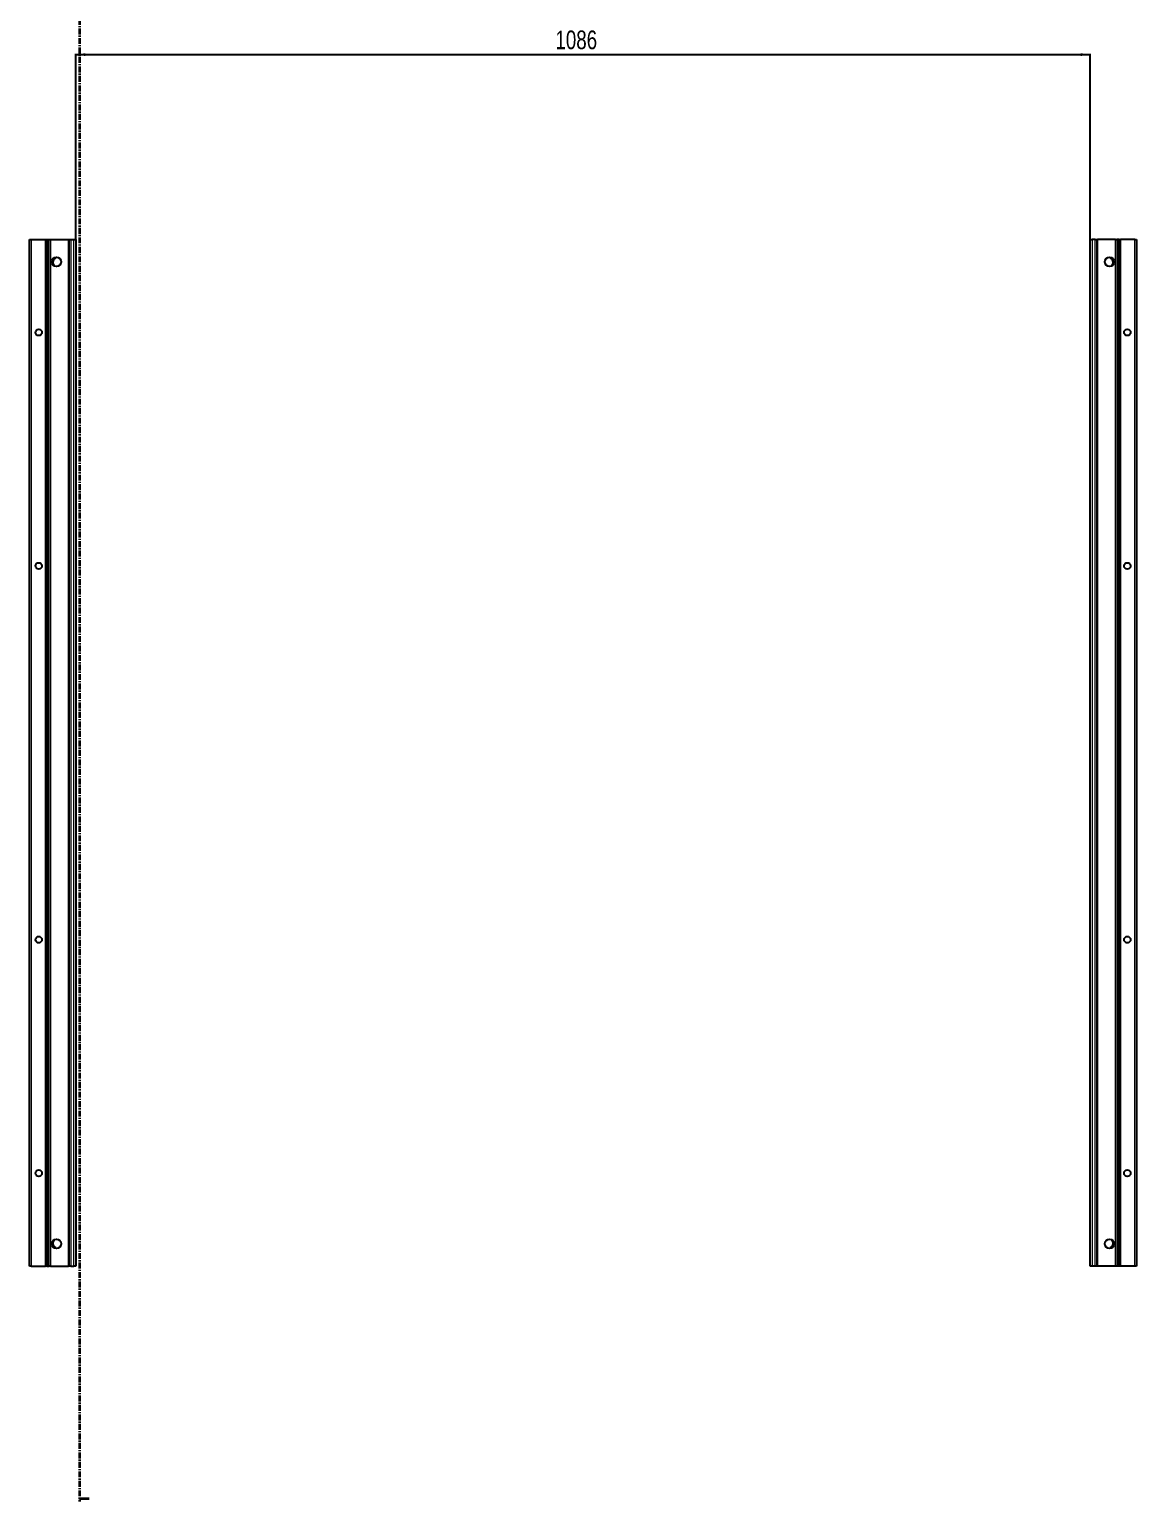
# Model space of a CAD drawing. Header units: millimetres. Extents: x -199 to 3408, y -2447 to 1507.
# Drawn here: x 1175 to 2360, y -1104 to 472 of the extents above; entities that cross this region are included whole.
import ezdxf

# ---------------------------------------------------------------- set-up
doc = ezdxf.new("R2010")
doc.units = ezdxf.units.MM
doc.linetypes.add('CENTER', pattern=[10.16, 6.35, -1.27, 1.27, -1.27])
doc.layers.add('FORMAT', color=7, linetype='Continuous')
doc.styles.add('SLDTEXTSTYLE0', font='TXT', dxfattribs={"width": 0.75})
doc.dimstyles.new('SLDDIMSTYLE0', dxfattribs={"dimtxt": 20, "dimasz": 10, "dimexe": 0, "dimexo": 0.0625, "dimgap": 5, "dimtad": 2, "dimdec": 1, "dimrnd": 1e-09, "dimzin": 12, "dimdsep": 46, "dimtxsty": 'SLDTEXTSTYLE0', "dimsah": 1, "dimcen": 0.09, "dimadec": 0, "dimazin": 3, "dimtfac": 1, "dimtofl": 0, "dimtmove": 0, "dimatfit": 3, "dimfxl": 0, "dimfrac": 2, "dimtolj": 1, "dimtzin": 12, "dimarcsym": 0})

# ---------------------------------------------------------------- blocks, each defined once
blk = doc.blocks.new('_D_4')
at = {"layer": 'FORMAT'}
for p, q in [((1224.6, 247.2), (1224.6, 446)), ((1224.6, 445), (2310.6, 445)), ((2310.6, 247.2), (2310.6, 446))]:
    blk.add_line(p, q, dxfattribs=at)
for points in [[(1224.6, 445), (1234.6, 443.5), (1234.6, 446.5)], [(2310.6, 445), (2300.6, 446.5), (2300.6, 443.5)]]:
    blk.add_solid(points, dxfattribs=at)
at = {"layer": 'FORMAT', "insert": (1738.1, 470.8), "char_height": 20, "attachment_point": 1, "style": 'SLDTEXTSTYLE0'}
blk.add_mtext('1086', dxfattribs=at)

msp = doc.modelspace()

# ---------------------------------------------------------------- linework, layer by layer
at = {"color": 7, "linetype": 'CENTER', "lineweight": 35}
msp.add_line((1228.35, 1499.09), (1228.35, -1103.67), dxfattribs=at)
at = {"color": 7, "linetype": 'Continuous', "lineweight": 25}
for p, q in [((1174.92, -851.79), (1174.92, 247.21)), ((1174.92, 247.21), (1176.92, 247.21)), ((1176.92, 247.21), (1192.27, 247.21)), ((1192.27, 247.21), (1192.92, 247.21)), ((1192.92, 223.46), (1192.92, 247.21)), ((1192.92, 247.21), (1193.5, 247.21)), ((1193.5, 247.21), (1194.71, 247.21)), ((1194.71, 247.21), (1194.71, -851.79)), ((1194.71, 247.21), (1194.74, 247.21)), ((1194.74, 247.21), (1194.74, -851.79)), ((1194.74, 247.21), (1195.95, 247.21)), ((1195.95, 247.21), (1197.37, 247.21)), ((1197.37, 247.21), (1216.77, 247.21)), ((1216.77, 247.21), (1217.42, 247.21)), ((1217.42, -851.79), (1217.42, 247.21)), ((1217.42, 247.21), (1219.42, 247.21)), ((1219.42, 247.21), (1222.62, 247.21)), ((1222.62, 247.21), (1224.62, 247.21)), ((1224.62, 247.21), (1224.62, -851.79)), ((2310.62, -851.79), (2310.62, 247.21)), ((2310.62, 247.21), (2312.62, 247.21)), ((2315.82, 247.21), (2312.62, 247.21)), ((2315.82, 247.21), (2317.82, 247.21)), ((2317.82, 247.21), (2317.82, -851.79)), ((2317.82, 247.21), (2318.47, 247.21)), ((2337.87, 247.21), (2318.47, 247.21)), ((2337.87, 247.21), (2339.28, 247.21)), ((2340.49, 247.21), (2339.28, 247.21)), ((2340.49, -851.79), (2340.49, 247.21)), ((2340.53, 247.21), (2340.49, 247.21)), ((2340.53, -851.79), (2340.53, 247.21)), ((2341.73, 247.21), (2340.53, 247.21)), ((2341.73, 247.21), (2342.32, 247.21)), ((2342.32, 247.21), (2342.32, 223.46)), ((2342.32, 247.21), (2342.97, 247.21)), ((2358.32, 247.21), (2342.97, 247.21)), ((2358.32, 247.21), (2360.32, 247.21)), ((2360.32, 247.21), (2360.32, -851.79)), ((1192.98, 223.35), (1192.92, 223.46)), ((1192.92, 223.46), (1192.92, 221.96)), ((1192.92, 221.96), (1192.98, 222.06)), ((1192.92, 173.46), (1192.92, 221.96)), ((1192.98, 222.06), (1192.98, 223.35)), ((1202.97, 227.73), (1202.97, 228.14)), ((2332.27, 228.14), (2332.27, 227.73)), ((2342.32, 223.46), (2342.26, 223.35)), ((2342.26, 223.35), (2342.26, 222.06)), ((2342.26, 222.06), (2342.32, 221.96)), ((2342.32, 221.96), (2342.32, 223.46)), ((2342.32, 221.96), (2342.32, 173.46)), ((1192.98, 173.35), (1192.92, 173.46)), ((1192.92, 173.46), (1192.92, 171.96)), ((1192.98, 172.06), (1192.98, 173.35)), ((2342.32, 173.46), (2342.26, 173.35)), ((2342.26, 173.35), (2342.26, 172.06)), ((2342.32, 171.96), (2342.32, 173.46)), ((1192.92, 171.96), (1192.98, 172.06)), ((1192.92, 123.46), (1192.92, 171.96)), ((2342.26, 172.06), (2342.32, 171.96)), ((2342.32, 171.96), (2342.32, 123.46)), ((1192.98, 123.35), (1192.92, 123.46)), ((1192.92, 123.46), (1192.92, 121.96)), ((1192.92, 121.96), (1192.98, 122.06)), ((1192.92, 73.46), (1192.92, 121.96)), ((1192.98, 122.06), (1192.98, 123.35)), ((2342.32, 123.46), (2342.26, 123.35)), ((2342.26, 123.35), (2342.26, 122.06)), ((2342.26, 122.06), (2342.32, 121.96)), ((2342.32, 121.96), (2342.32, 123.46)), ((2342.32, 121.96), (2342.32, 73.46)), ((1192.98, 73.35), (1192.92, 73.46)), ((1192.92, 73.46), (1192.92, 71.96)), ((1192.92, 71.96), (1192.98, 72.06)), ((1192.92, 23.46), (1192.92, 71.96)), ((1192.98, 72.06), (1192.98, 73.35)), ((2342.32, 73.46), (2342.26, 73.35)), ((2342.26, 73.35), (2342.26, 72.06)), ((2342.26, 72.06), (2342.32, 71.96)), ((2342.32, 71.96), (2342.32, 73.46)), ((2342.32, 71.96), (2342.32, 23.46)), ((1192.98, 23.35), (1192.92, 23.46)), ((1192.92, 23.46), (1192.92, 21.96)), ((1192.92, 21.96), (1192.98, 22.06)), ((1192.92, -26.54), (1192.92, 21.96)), ((1192.98, 22.06), (1192.98, 23.35)), ((2342.32, 23.46), (2342.26, 23.35)), ((2342.26, 23.35), (2342.26, 22.06)), ((2342.26, 22.06), (2342.32, 21.96)), ((2342.32, 21.96), (2342.32, 23.46)), ((2342.32, 21.96), (2342.32, -26.54)), ((1192.98, -26.65), (1192.92, -26.54)), ((1192.92, -26.54), (1192.92, -28.04)), ((1192.92, -28.04), (1192.98, -27.94)), ((1192.92, -76.54), (1192.92, -28.04)), ((1192.98, -27.94), (1192.98, -26.65)), ((2342.32, -26.54), (2342.26, -26.65)), ((2342.26, -26.65), (2342.26, -27.94)), ((2342.26, -27.94), (2342.32, -28.04)), ((2342.32, -28.04), (2342.32, -26.54)), ((2342.32, -28.04), (2342.32, -76.54)), ((1192.98, -76.65), (1192.92, -76.54)), ((1192.92, -76.54), (1192.92, -78.04)), ((1192.92, -78.04), (1192.98, -77.94)), ((1192.92, -126.54), (1192.92, -78.04)), ((1192.98, -77.94), (1192.98, -76.65)), ((2342.32, -76.54), (2342.26, -76.65)), ((2342.26, -76.65), (2342.26, -77.94)), ((2342.26, -77.94), (2342.32, -78.04)), ((2342.32, -78.04), (2342.32, -76.54)), ((2342.32, -78.04), (2342.32, -126.54)), ((1192.98, -126.65), (1192.92, -126.54)), ((1192.92, -126.54), (1192.92, -128.04)), ((1192.92, -128.04), (1192.98, -127.94)), ((1192.92, -176.54), (1192.92, -128.04)), ((1192.98, -127.94), (1192.98, -126.65)), ((2342.32, -126.54), (2342.26, -126.65)), ((2342.26, -126.65), (2342.26, -127.94)), ((2342.26, -127.94), (2342.32, -128.04)), ((2342.32, -128.04), (2342.32, -126.54)), ((2342.32, -128.04), (2342.32, -176.54)), ((1192.98, -176.65), (1192.92, -176.54)), ((1192.92, -176.54), (1192.92, -178.04)), ((1192.92, -178.04), (1192.98, -177.94)), ((1192.92, -226.54), (1192.92, -178.04)), ((1192.98, -177.94), (1192.98, -176.65)), ((2342.32, -176.54), (2342.26, -176.65)), ((2342.26, -176.65), (2342.26, -177.94)), ((2342.26, -177.94), (2342.32, -178.04)), ((2342.32, -178.04), (2342.32, -176.54)), ((2342.32, -178.04), (2342.32, -226.54)), ((1192.98, -226.65), (1192.92, -226.54)), ((1192.92, -226.54), (1192.92, -228.04)), ((1192.92, -228.04), (1192.98, -227.94)), ((1192.92, -276.54), (1192.92, -228.04)), ((1192.98, -227.94), (1192.98, -226.65)), ((2342.32, -226.54), (2342.26, -226.65)), ((2342.26, -226.65), (2342.26, -227.94)), ((2342.26, -227.94), (2342.32, -228.04)), ((2342.32, -228.04), (2342.32, -226.54)), ((2342.32, -228.04), (2342.32, -276.54)), ((1192.98, -276.65), (1192.92, -276.54)), ((1192.92, -276.54), (1192.92, -278.04)), ((1192.92, -278.04), (1192.98, -277.94)), ((1192.92, -326.54), (1192.92, -278.04)), ((1192.98, -277.94), (1192.98, -276.65)), ((2342.32, -276.54), (2342.26, -276.65)), ((2342.26, -276.65), (2342.26, -277.94)), ((2342.26, -277.94), (2342.32, -278.04)), ((2342.32, -278.04), (2342.32, -276.54)), ((2342.32, -278.04), (2342.32, -326.54)), ((1192.98, -326.65), (1192.92, -326.54)), ((1192.92, -326.54), (1192.92, -328.04)), ((1192.92, -328.04), (1192.98, -327.94)), ((1192.92, -376.54), (1192.92, -328.04)), ((1192.98, -327.94), (1192.98, -326.65)), ((2342.32, -326.54), (2342.26, -326.65)), ((2342.26, -326.65), (2342.26, -327.94)), ((2342.26, -327.94), (2342.32, -328.04)), ((2342.32, -328.04), (2342.32, -326.54)), ((2342.32, -328.04), (2342.32, -376.54)), ((1192.98, -376.65), (1192.92, -376.54)), ((1192.92, -376.54), (1192.92, -378.04)), ((1192.92, -378.04), (1192.98, -377.94)), ((1192.92, -426.54), (1192.92, -378.04)), ((1192.98, -377.94), (1192.98, -376.65)), ((2342.32, -376.54), (2342.26, -376.65)), ((2342.26, -376.65), (2342.26, -377.94)), ((2342.26, -377.94), (2342.32, -378.04)), ((2342.32, -378.04), (2342.32, -376.54)), ((2342.32, -378.04), (2342.32, -426.54)), ((1192.98, -426.65), (1192.92, -426.54)), ((1192.92, -426.54), (1192.92, -428.04)), ((1192.92, -428.04), (1192.98, -427.94)), ((1192.92, -476.54), (1192.92, -428.04)), ((1192.98, -427.94), (1192.98, -426.65)), ((2342.32, -426.54), (2342.26, -426.65)), ((2342.26, -426.65), (2342.26, -427.94)), ((2342.26, -427.94), (2342.32, -428.04)), ((2342.32, -428.04), (2342.32, -426.54)), ((2342.32, -428.04), (2342.32, -476.54)), ((1192.98, -476.65), (1192.92, -476.54)), ((1192.92, -476.54), (1192.92, -478.04)), ((1192.92, -478.04), (1192.98, -477.94)), ((1192.92, -526.54), (1192.92, -478.04)), ((1192.98, -477.94), (1192.98, -476.65)), ((2342.32, -476.54), (2342.26, -476.65)), ((2342.26, -476.65), (2342.26, -477.94)), ((2342.26, -477.94), (2342.32, -478.04)), ((2342.32, -478.04), (2342.32, -476.54)), ((2342.32, -478.04), (2342.32, -526.54)), ((1192.98, -526.65), (1192.92, -526.54)), ((1192.92, -526.54), (1192.92, -528.04)), ((1192.92, -528.04), (1192.98, -527.94)), ((1192.92, -576.54), (1192.92, -528.04)), ((1192.98, -527.94), (1192.98, -526.65)), ((2342.32, -526.54), (2342.26, -526.65)), ((2342.26, -526.65), (2342.26, -527.94)), ((2342.26, -527.94), (2342.32, -528.04)), ((2342.32, -528.04), (2342.32, -526.54)), ((2342.32, -528.04), (2342.32, -576.54)), ((1192.98, -576.65), (1192.92, -576.54)), ((1192.92, -576.54), (1192.92, -578.04)), ((1192.92, -578.04), (1192.98, -577.94)), ((1192.92, -626.54), (1192.92, -578.04)), ((1192.98, -577.94), (1192.98, -576.65)), ((2342.32, -576.54), (2342.26, -576.65)), ((2342.26, -576.65), (2342.26, -577.94)), ((2342.26, -577.94), (2342.32, -578.04)), ((2342.32, -578.04), (2342.32, -576.54)), ((2342.32, -578.04), (2342.32, -626.54)), ((1192.98, -626.65), (1192.92, -626.54)), ((1192.92, -626.54), (1192.92, -628.04)), ((1192.92, -628.04), (1192.98, -627.94)), ((1192.92, -676.54), (1192.92, -628.04)), ((1192.98, -627.94), (1192.98, -626.65)), ((2342.32, -626.54), (2342.26, -626.65)), ((2342.26, -626.65), (2342.26, -627.94)), ((2342.26, -627.94), (2342.32, -628.04)), ((2342.32, -628.04), (2342.32, -626.54)), ((2342.32, -628.04), (2342.32, -676.54)), ((1192.98, -676.65), (1192.92, -676.54)), ((1192.92, -676.54), (1192.92, -678.04)), ((1192.98, -677.94), (1192.98, -676.65)), ((2342.32, -676.54), (2342.26, -676.65)), ((2342.26, -676.65), (2342.26, -677.94)), ((2342.32, -678.04), (2342.32, -676.54)), ((1192.92, -678.04), (1192.98, -677.94)), ((1192.92, -726.54), (1192.92, -678.04)), ((2342.26, -677.94), (2342.32, -678.04)), ((2342.32, -678.04), (2342.32, -726.54)), ((1192.98, -726.65), (1192.92, -726.54)), ((1192.92, -726.54), (1192.92, -728.04)), ((1192.92, -728.04), (1192.98, -727.94)), ((1192.92, -776.54), (1192.92, -728.04)), ((1192.98, -727.94), (1192.98, -726.65)), ((2342.32, -726.54), (2342.26, -726.65)), ((2342.26, -726.65), (2342.26, -727.94)), ((2342.26, -727.94), (2342.32, -728.04)), ((2342.32, -728.04), (2342.32, -726.54)), ((2342.32, -728.04), (2342.32, -776.54)), ((1192.98, -776.65), (1192.92, -776.54)), ((1192.92, -776.54), (1192.92, -778.04)), ((1192.92, -778.04), (1192.98, -777.94)), ((1192.92, -826.54), (1192.92, -778.04)), ((1192.98, -777.94), (1192.98, -776.65)), ((2342.32, -776.54), (2342.26, -776.65)), ((2342.26, -776.65), (2342.26, -777.94)), ((2342.26, -777.94), (2342.32, -778.04)), ((2342.32, -778.04), (2342.32, -776.54)), ((2342.32, -778.04), (2342.32, -826.54)), ((1192.98, -826.65), (1192.92, -826.54)), ((1192.92, -826.54), (1192.92, -828.04)), ((1192.92, -828.04), (1192.98, -827.94)), ((1192.92, -851.79), (1192.92, -828.04)), ((1192.98, -827.94), (1192.98, -826.65)), ((1202.97, -832.73), (1202.97, -832.32)), ((2332.27, -832.32), (2332.27, -832.73)), ((2342.32, -826.54), (2342.26, -826.65)), ((2342.26, -826.65), (2342.26, -827.94)), ((2342.26, -827.94), (2342.32, -828.04)), ((2342.32, -828.04), (2342.32, -826.54)), ((2342.32, -828.04), (2342.32, -851.79)), ((1176.92, -851.79), (1174.92, -851.79)), ((1176.92, -851.79), (1192.27, -851.79)), ((1192.92, -851.79), (1192.27, -851.79)), ((1193.5, -851.79), (1192.92, -851.79)), ((1193.5, -851.79), (1194.71, -851.79)), ((1194.71, -851.79), (1194.74, -851.79)), ((1194.74, -851.79), (1195.95, -851.79)), ((1197.37, -851.79), (1195.95, -851.79)), ((1197.37, -851.79), (1216.77, -851.79)), ((1217.42, -851.79), (1216.77, -851.79)), ((1219.42, -851.79), (1217.42, -851.79)), ((1219.42, -851.79), (1222.62, -851.79)), ((1224.62, -851.79), (1222.62, -851.79)), ((2312.62, -851.79), (2310.62, -851.79)), ((2315.82, -851.79), (2312.62, -851.79)), ((2317.82, -851.79), (2315.82, -851.79)), ((2318.47, -851.79), (2317.82, -851.79)), ((2337.87, -851.79), (2318.47, -851.79)), ((2339.28, -851.79), (2337.87, -851.79)), ((2340.49, -851.79), (2339.28, -851.79)), ((2340.53, -851.79), (2340.49, -851.79)), ((2341.73, -851.79), (2340.53, -851.79)), ((2342.32, -851.79), (2341.73, -851.79)), ((2342.97, -851.79), (2342.32, -851.79)), ((2358.32, -851.79), (2342.97, -851.79)), ((2360.32, -851.79), (2358.32, -851.79))]:
    msp.add_line(p, q, dxfattribs=at)
at = {"color": 8, "linetype": 'Continuous', "lineweight": 18}
for p, q in [((1176.92, 247.21), (1176.92, -851.79)), ((1192.27, -851.79), (1192.27, 247.21)), ((1193.5, 247.21), (1193.5, -851.79)), ((1195.95, -851.79), (1195.95, 247.21)), ((1197.37, 247.21), (1197.37, -851.79)), ((1216.77, -851.79), (1216.77, 247.21)), ((1219.42, 247.21), (1219.42, -851.79)), ((1222.62, -851.79), (1222.62, 247.21)), ((2312.62, 247.21), (2312.62, -851.79)), ((2315.82, -851.79), (2315.82, 247.21)), ((2318.47, 247.21), (2318.47, -851.79)), ((2337.87, -851.79), (2337.87, 247.21)), ((2339.28, 247.21), (2339.28, -851.79)), ((2341.73, -851.79), (2341.73, 247.21)), ((2342.97, 247.21), (2342.97, -851.79)), ((2358.32, -851.79), (2358.32, 247.21))]:
    msp.add_line(p, q, dxfattribs=at)
at = {"color": 7, "linetype": 'Continuous', "lineweight": 35}
msp.add_line((1238.99, -1100.67), (1228.35, -1100.67), dxfattribs=at)
at = {"color": 7, "linetype": 'Continuous', "lineweight": 25}
for centre, radius in [((1203.77, 223.21), 5), ((2331.47, 223.21), 5), ((1184.82, 147.71), 3.5), ((2350.42, 147.71), 3.5), ((1184.82, -102.29), 3.5), ((2350.42, -102.29), 3.5), ((1184.82, -502.29), 3.5), ((2350.42, -502.29), 3.5), ((1184.82, -752.29), 3.5), ((2350.42, -752.29), 3.5), ((1203.77, -827.79), 5), ((2331.47, -827.79), 5)]:
    msp.add_circle(centre, radius, dxfattribs=at)
for centre, radius, start, end in [((1205.27, 222.71), 5.25, 119.14074, 233.81086), ((1202.47, 227.73), 0.5, 299.14074, 0), ((2332.77, 227.73), 0.5, 180, 240.85926), ((2329.97, 222.71), 5.25, 306.18912, 60.85926), ((1205.27, -827.29), 5.25, 126.18914, 240.85926), ((1202.47, -832.32), 0.5, 0, 60.85926), ((2332.77, -832.32), 0.5, 119.14074, 180), ((2329.97, -827.29), 5.25, 299.14074, 53.81096)]:
    msp.add_arc(centre, radius, start, end, dxfattribs=at)
at = {"color": 7, "linetype": 'Continuous', "lineweight": 35}
msp.add_solid([(1228.35, -1100.67), (1235.35, -1101.79), (1235.35, -1099.55)], dxfattribs=at)

# ---------------------------------------------------------------- dimensions: what is measured, and where the dimension line sits
at = {"layer": 'FORMAT'}
dim = msp.add_linear_dim(base=(2310.62, 445), p1=(1224.62, 247.21), p2=(2310.62, 247.21), angle=0, dimstyle='SLDDIMSTYLE0', dxfattribs=at)
dim.commit()
dim.dimension.update_dxf_attribs({"geometry": '_D_4', "text_midpoint": (1767.62, 445), "dimtype": 160})

doc.saveas('drawing.dxf')
